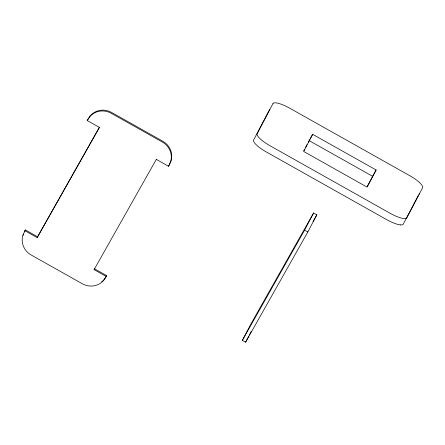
<?xml version="1.0" encoding="UTF-8"?>
<svg xmlns="http://www.w3.org/2000/svg" width="445" height="445" viewBox="0 0 445 445"><rect width="100%" height="100%" fill="white"/><g stroke="black" fill="none" stroke-linecap="round" stroke-linejoin="round"><path stroke-width="0.67" d="M169.144 165.184L170.513 162.069A17.566 17.021 27.7 0 0 170.68 152.396C169.434 148.146 166.558 144.475 162.725 142.25L110.805 113.052C106.906 110.933 102.272 110.382 97.983 111.523A17.566 17.021 27.7 0 0 89.779 116.679L87.209 120.534L99.407 127.392L37.163 237.619L24.959 230.755L25.393 229.943L37.591 236.801L37.163 237.619M87.209 120.534L90.207 115.861A17.566 17.021 27.7 0 1 98.412 110.705C102.7 109.57 107.334 110.115 111.233 112.235L163.159 141.432C166.986 143.657 169.862 147.328 171.108 151.578A17.566 17.021 27.7 0 1 170.941 161.251L168.538 166.263L156.34 159.405M94.095 269.626L94.524 268.813L106.722 275.672L106.294 276.484L94.095 269.626L156.434 159.177M168.538 166.263L168.966 165.445M303.779 150.783L304.619 149.186M305.459 147.584L307.028 144.592M308.285 142.194L309.764 139.469M312.674 134.318L303.674 151.456L367.114 187.128L376.114 169.984L312.674 134.318L310.41 138.323M242.336 340.369L251.336 323.231L313.58 213.005L316.834 214.835L307.834 231.979L245.59 342.199L242.336 340.369L304.58 230.148L313.58 213.005M245.59 342.199L248.805 336.081M249.445 334.857L251.375 331.18M367.214 186.455L376.114 169.984M409.4 212.443L403.248 224.158A16.81 4.15 29.5 0 1 400.533 224.914M409.684 211.903L411.163 209.089M411.458 208.527L415.135 201.524M415.402 201.012L416.598 198.731M416.854 198.248L418.389 195.316M418.895 194.359L419.073 194.02A16.81 4.15 29.5 0 0 419.196 193.603M25.393 229.943L22.99 234.949A17.566 17.021 27.7 0 0 22.823 244.622C24.069 248.877 26.939 252.543 30.772 254.768L82.698 283.966C86.597 286.085 91.231 286.636 95.514 285.495A17.566 17.021 27.7 0 0 103.718 280.339L106.722 275.672M24.353 231.834L24.959 230.755M37.591 236.801L99.502 127.17M313.096 221.46L316.834 214.835M106.11 276.745L104.147 279.527A17.566 17.021 27.7 0 1 101.738 281.791M309.119 140.614L372.554 176.281M304.58 230.148L307.834 231.979M400.533 224.914A17.094 4.222 29.5 0 1 392.423 222.494A16.81 4.15 29.5 0 1 386.538 219.563L266.421 152.023A16.81 4.15 29.5 0 1 259.635 147.629A17.094 4.222 29.5 0 1 254.012 142.111A16.81 4.15 29.5 0 1 253.6 140.019L269.425 109.882A16.81 4.15 29.5 0 1 269.698 109.548M23.062 235.405A17.566 17.021 27.7 0 1 23.418 234.131M272.98 103.585L257.16 133.717A16.81 4.15 29.5 0 0 257.566 135.814A17.094 4.222 29.5 0 0 263.195 141.326A16.81 4.15 29.5 0 0 269.982 145.726L390.093 213.261A16.81 4.15 29.5 0 0 395.983 216.192A17.094 4.222 29.5 0 0 404.088 218.612A16.81 4.15 29.5 0 0 406.808 217.861L422.628 187.723A16.81 4.15 29.5 0 0 422.222 185.632A17.094 4.222 29.5 0 0 416.592 180.114A16.81 4.15 29.5 0 0 409.806 175.714L289.695 108.18A16.81 4.15 29.5 0 0 283.804 105.248A17.094 4.222 29.5 0 0 275.7 102.828A16.81 4.15 29.5 0 0 272.98 103.579"/></g></svg>
